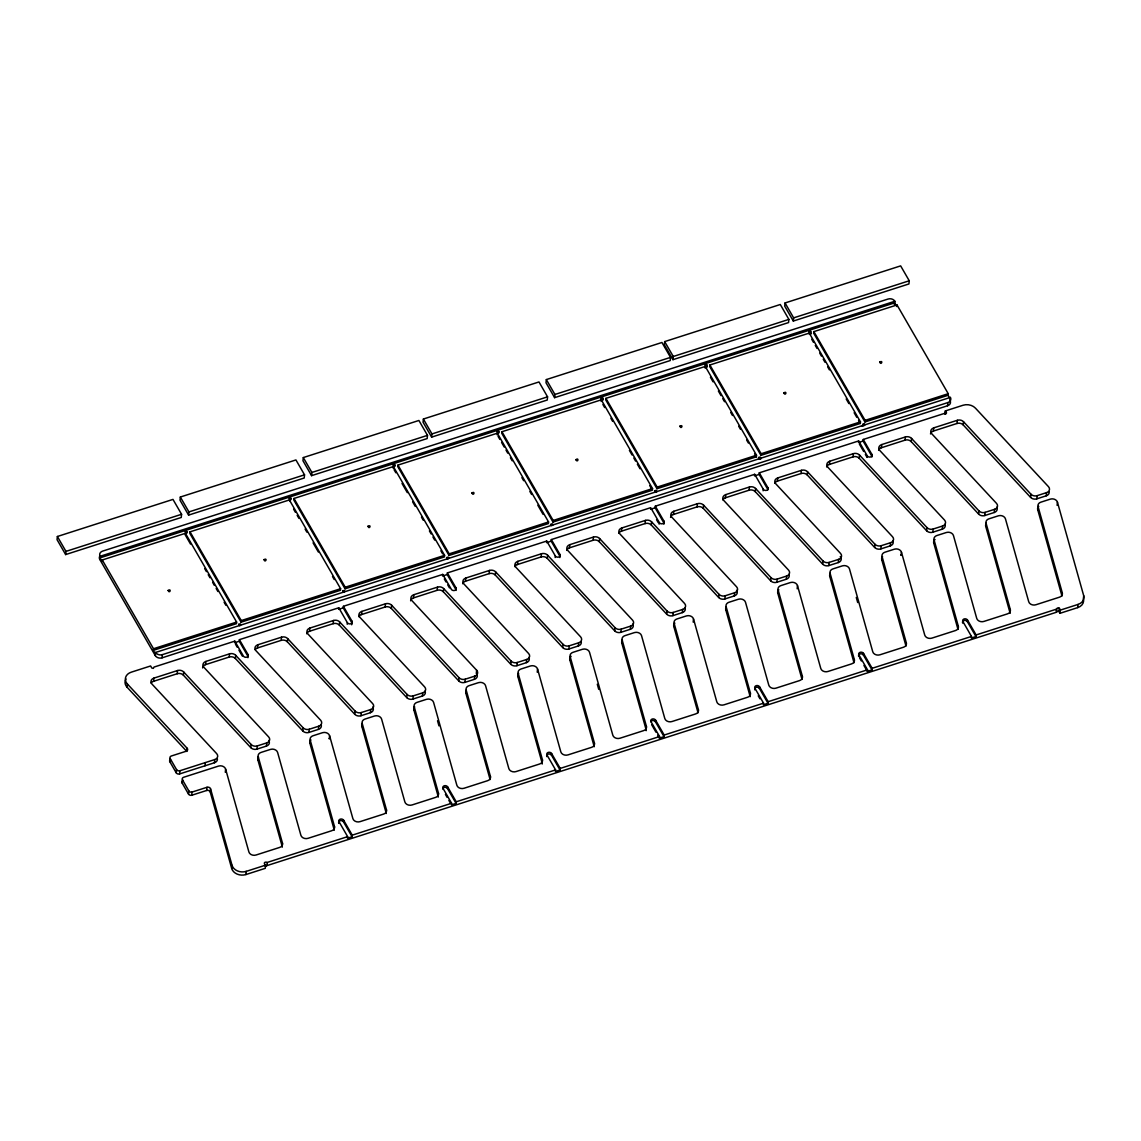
<?xml version="1.0" encoding="UTF-8"?>
<svg xmlns="http://www.w3.org/2000/svg" width="1141" height="1141" viewBox="0 0 1141 1141"><rect width="100%" height="100%" fill="white"/><g stroke="black" fill="none" stroke-linecap="round" stroke-linejoin="round"><path stroke-width="1.5" d="M155.304 655.619L155.632 652.438L950.367 397.396L950.039 400.577A5.092 3.965 5.8 0 1 947.558 405.754L162.065 657.829A5.092 3.965 5.8 0 1 155.304 655.619L99.809 559.475L100.137 556.295A5.092 3.965 5.8 0 1 102.619 551.117L888.112 299.028A5.092 3.965 5.9 0 1 894.858 301.253L894.544 304.433M155.476 654.035L153.336 650.341L236.472 623.656L236.629 622.073L185.398 533.318L102.262 559.989L102.105 561.572L99.966 557.878L894.701 302.836L896.84 306.53L896.997 304.947L813.875 331.617L813.704 333.215L864.949 421.97L948.071 395.299L948.228 393.702L896.997 304.947M127.407 684.029L187.153 748.268L186.824 751.448L127.079 687.224L127.407 684.029A10.198 7.93 5.8 0 1 131.258 672.177L150.598 665.973L151.839 668.055L153.35 668.369L153.978 667.086L234.789 641.142L243.39 656.032A2.553 1.982 5.8 0 0 246.77 657.145A2.553 1.982 5.8 0 0 248.011 654.549L239.41 639.659L338.777 607.782L347.363 622.672L347.206 624.255M153.336 650.341L153.507 648.744L102.262 559.989M151.111 683.117A5.092 3.965 5.8 0 1 153.579 681.305L153.892 678.125L177.525 670.537A5.092 3.965 5.8 0 1 183.715 672.006L251.106 744.46A5.092 3.965 5.8 0 0 257.31 745.914L266.752 742.891A5.092 3.965 5.8 0 0 268.677 736.958L203.954 667.371A5.092 3.965 5.8 0 1 205.879 661.438L229.512 653.864A5.092 3.965 5.8 0 1 235.702 655.319L303.107 727.773A5.092 3.965 5.8 0 0 309.297 729.242L318.738 726.204A5.092 3.965 5.8 0 0 320.678 720.271L255.941 650.684A5.092 3.965 5.8 0 1 257.866 644.765L281.499 637.177A5.092 3.965 5.8 0 1 287.689 638.632L355.093 711.085A5.092 3.965 5.8 0 0 361.283 712.555L370.739 709.517A5.092 3.965 5.8 0 0 372.665 703.598L307.927 633.997A5.092 3.965 5.8 0 1 309.867 628.078L333.486 620.49A5.092 3.965 5.8 0 1 339.69 621.959L407.08 694.413A5.092 3.965 5.8 0 0 413.27 695.867L422.726 692.829A5.092 3.965 5.8 0 0 424.652 686.911L359.914 617.324A5.092 3.965 5.8 0 1 361.854 611.391L385.473 603.803A5.092 3.965 5.8 0 1 391.677 605.272L459.067 677.725A5.092 3.965 5.8 0 0 465.257 679.18L474.713 676.157A5.092 3.965 5.8 0 0 476.638 670.223L411.915 600.637A5.092 3.965 5.8 0 1 413.841 594.703L437.474 587.13A5.092 3.965 5.8 0 1 443.664 588.585L511.054 661.038A5.092 3.965 5.8 0 0 517.244 662.493L526.7 659.469A5.092 3.965 5.8 0 0 528.625 653.536L463.902 583.95A5.092 3.965 5.8 0 1 465.828 578.031L489.46 570.443A5.092 3.965 5.8 0 1 495.65 571.898L563.041 644.351A5.092 3.965 5.8 0 0 569.231 645.82L578.687 642.782A5.092 3.965 5.8 0 0 580.612 636.849L515.889 567.262A5.092 3.965 5.8 0 1 517.814 561.343L541.447 553.756A5.092 3.965 5.8 0 1 547.637 555.225L615.028 627.678A5.092 3.965 5.8 0 0 621.217 629.133L630.673 626.095A5.092 3.965 5.8 0 0 632.599 620.176L567.876 550.59A5.092 3.965 5.8 0 1 569.801 544.656L593.434 537.069A5.092 3.965 5.8 0 1 599.624 538.538L667.014 610.991A5.092 3.965 5.8 0 0 673.204 612.446L682.66 609.422A5.092 3.965 5.8 0 0 684.586 603.489L619.863 533.902A5.092 3.965 5.8 0 1 621.788 527.969L645.421 520.396A5.092 3.965 5.8 0 1 651.611 521.851L719.001 594.304A5.092 3.965 5.8 0 0 725.191 595.773L734.647 592.735A5.092 3.965 5.8 0 0 736.573 586.802L671.849 517.215A5.092 3.965 5.8 0 1 673.775 511.296L697.408 503.709A5.092 3.965 5.8 0 1 703.598 505.163L770.988 577.617A5.092 3.965 5.8 0 0 777.192 579.086L786.634 576.048A5.092 3.965 5.8 0 0 788.574 570.129L723.836 500.528A5.092 3.965 5.8 0 1 725.762 494.609L749.395 487.022A5.092 3.965 5.8 0 1 755.584 488.491L822.989 560.944A5.092 3.965 5.8 0 0 829.179 562.399L838.621 559.361A5.092 3.965 5.8 0 0 840.56 553.442L775.823 483.855A5.092 3.965 5.8 0 1 777.748 477.922L801.381 470.334A5.092 3.965 5.8 0 1 807.571 471.804L874.976 544.257A5.092 3.965 5.8 0 0 881.166 545.712L890.622 542.688A5.092 3.965 5.8 0 0 892.547 536.755L827.81 467.168A5.092 3.965 5.8 0 1 829.749 461.235L853.368 453.662A5.092 3.965 5.8 0 1 859.572 455.116L926.963 527.57A5.092 3.965 5.8 0 0 933.153 529.039L942.609 526.001A5.092 3.965 5.8 0 0 944.534 520.068L879.797 450.481A5.092 3.965 5.8 0 1 881.736 444.562L905.355 436.974A5.092 3.965 5.8 0 1 911.559 438.429L978.949 510.883A5.092 3.965 5.8 0 0 985.139 512.352L994.595 509.314A5.092 3.965 5.8 0 0 996.521 503.381L931.798 433.794A5.092 3.965 5.8 0 1 933.723 427.875L957.356 420.287A5.092 3.965 5.8 0 1 963.546 421.756L1030.936 494.196A5.092 3.965 5.8 0 0 1037.126 495.665L1046.582 492.627A5.092 3.965 5.8 0 0 1048.508 486.708L975.455 408.164A10.198 7.93 5.8 0 0 963.075 405.24L945.333 410.931C942.937 416.223 948.913 413.655 945.333 410.931M162.065 657.829L162.379 654.649L947.871 402.573A5.092 3.965 5.8 0 0 950.367 397.396M185.398 533.318L185.241 534.901L190.533 544.086M190.019 531.834L189.848 533.418L241.093 622.187L340.446 590.296L340.603 588.713L289.372 499.943L190.019 531.834L241.25 620.59L241.093 622.187M153.579 681.305L177.197 673.732L177.525 670.537M217.346 758.665A5.092 3.965 5.8 0 1 214.451 762.758L179.622 773.926A2.553 1.982 5.8 0 1 176.242 772.828L169.852 761.746L170.166 758.565A2.553 1.982 5.8 0 1 171.221 756.041L186.183 751.234A2.553 1.982 5.8 0 0 187.153 748.268M268.648 740.48A5.092 3.965 5.8 0 1 266.438 746.071L256.982 749.109A5.092 3.965 5.8 0 1 250.792 747.64L183.401 675.187L183.715 672.006M176.242 772.828L176.57 769.633L170.166 758.565M179.622 773.926L179.936 770.745L214.765 759.564A5.092 3.965 5.8 0 0 216.69 753.645L151.967 684.058A5.092 3.965 5.8 0 1 153.892 678.125M266.495 865.762C269.989 860.599 261.218 861.441 265.568 865.163L265.254 868.344L245.914 874.548A10.198 7.93 5.8 0 1 231.709 868.486L210.229 791.982A2.553 1.982 5.8 0 0 206.678 790.471L191.702 795.263A2.553 1.982 5.8 0 1 188.522 794.107L182.132 783.026L182.46 779.845A2.553 1.982 5.8 0 1 183.701 777.249L218.53 766.082A5.092 3.965 5.8 0 1 225.618 769.105L248.909 851.999A5.092 3.965 5.8 0 0 256.012 855.023L279.631 847.435A5.092 3.965 5.8 0 0 282.469 843.085L258.223 756.783A5.092 3.965 5.8 0 1 261.061 752.418L270.517 749.395A5.092 3.965 5.8 0 1 277.605 752.418L300.896 835.312A5.092 3.965 5.8 0 0 307.999 838.335L331.617 830.762A5.092 3.965 5.8 0 0 334.456 826.398L310.209 740.095A5.092 3.965 5.8 0 1 313.048 735.745L322.504 732.707A5.092 3.965 5.8 0 1 329.592 735.731L352.883 818.625A5.092 3.965 5.8 0 0 359.986 821.663L383.618 814.075A5.092 3.965 5.8 0 0 386.442 809.711L362.196 723.408A5.092 3.965 5.8 0 1 365.034 719.058L374.49 716.02A5.092 3.965 5.8 0 1 381.593 719.058L404.87 801.938A5.092 3.965 5.8 0 0 411.972 804.976L435.605 797.388A5.092 3.965 5.8 0 0 438.429 793.038L414.197 706.735A5.092 3.965 5.8 0 1 417.021 702.371L426.477 699.333A5.092 3.965 5.8 0 1 433.58 702.371L456.856 785.265A5.092 3.965 5.8 0 0 463.959 788.288L487.592 780.701A5.092 3.965 5.8 0 0 490.416 776.351L466.184 690.048A5.092 3.965 5.8 0 1 469.008 685.684L478.464 682.66A5.092 3.965 5.8 0 1 485.567 685.684L508.843 768.578A5.092 3.965 5.8 0 0 515.946 771.601L539.579 764.014A5.092 3.965 5.8 0 0 542.403 759.664L518.171 673.361A5.092 3.965 5.8 0 1 520.995 669.011L530.451 665.973A5.092 3.965 5.8 0 1 537.554 668.997L560.83 751.89A5.092 3.965 5.8 0 0 567.933 754.914L591.566 747.341A5.092 3.965 5.8 0 0 594.404 742.976L570.158 656.674A5.092 3.965 5.8 0 1 572.996 652.324L582.438 649.286A5.092 3.965 5.8 0 1 589.54 652.324L612.817 735.203A5.092 3.965 5.8 0 0 619.92 738.241L643.553 730.654A5.092 3.965 5.8 0 0 646.391 726.289L622.145 640.001A5.092 3.965 5.8 0 1 624.983 635.637L634.425 632.599A5.092 3.965 5.8 0 1 641.527 635.637L664.804 718.516A5.092 3.965 5.8 0 0 671.906 721.554L695.539 713.966A5.092 3.965 5.8 0 0 698.378 709.616L674.131 623.314A5.092 3.965 5.8 0 1 676.97 618.95L686.411 615.926A5.092 3.965 5.8 0 1 693.514 618.95L716.805 701.843A5.092 3.965 5.8 0 0 723.893 704.867L747.526 697.279A5.092 3.965 5.8 0 0 750.364 692.929L726.118 606.627A5.092 3.965 5.8 0 1 728.956 602.277L738.398 599.239A5.092 3.965 5.8 0 1 745.501 602.263L768.792 685.156A5.092 3.965 5.8 0 0 775.88 688.18L799.513 680.606A5.092 3.965 5.8 0 0 802.351 676.242L778.105 589.94A5.092 3.965 5.8 0 1 780.943 585.59L790.399 582.552A5.092 3.965 5.8 0 1 797.488 585.59L820.778 668.469A5.092 3.965 5.8 0 0 827.867 671.507L851.5 663.919A5.092 3.965 5.8 0 0 854.338 659.555L830.092 573.253A5.092 3.965 5.8 0 1 832.93 568.903L842.386 565.865A5.092 3.965 5.8 0 1 849.475 568.903L872.765 651.782A5.092 3.965 5.8 0 0 879.854 654.82L903.487 647.232A5.092 3.965 5.8 0 0 906.325 642.882L882.079 556.58A5.092 3.965 5.8 0 1 884.917 552.215L894.373 549.192A5.092 3.965 5.8 0 1 901.461 552.215L924.752 635.109A5.092 3.965 5.8 0 0 931.855 638.133L955.473 630.545A5.092 3.965 5.8 0 0 958.312 626.195L934.065 539.893A5.092 3.965 5.8 0 1 936.904 535.528L946.36 532.505A5.092 3.965 5.8 0 1 953.448 535.528L976.739 618.422A5.092 3.965 5.8 0 0 983.842 621.446L1007.46 613.872A5.092 3.965 5.8 0 0 1010.298 609.508L986.066 523.206A5.092 3.965 5.8 0 1 988.89 518.855L998.346 515.818A5.092 3.965 5.8 0 1 1005.449 518.855L1028.726 601.735A5.092 3.965 5.8 0 0 1035.828 604.773L1059.461 597.185A5.092 3.965 5.8 0 0 1062.285 592.821L1038.053 506.533A5.092 3.965 5.8 0 1 1040.877 502.168L1050.333 499.13A5.092 3.965 5.8 0 1 1057.436 502.168L1083.708 595.716L1083.38 598.897A10.198 7.93 5.8 0 1 1077.717 607.611L1059.989 613.302L1058.734 611.234L1057.236 610.906L1056.609 612.189L266.495 865.762L264.298 865.506M188.522 794.107L188.85 790.927L182.46 779.845M191.702 795.263L192.016 792.082L206.992 787.29A2.553 1.982 5.8 0 1 210.543 788.802L232.037 865.306L231.709 868.486M202.613 667.927A5.092 3.965 5.8 0 1 205.565 664.633L205.879 661.438M204.995 765.782L205.309 762.602M206.678 790.471L206.992 787.29M210.229 791.982L210.543 788.802M214.451 762.758L214.765 759.564M205.565 664.633L229.198 657.045L229.512 653.864M234.789 641.142L234.632 642.74L239.253 641.256L239.41 639.659M321.22 724.906A5.092 3.965 5.8 0 1 318.425 729.384L308.969 732.422A5.092 3.965 5.8 0 1 302.779 730.953L235.388 658.5L235.702 655.319M225.305 772.286L225.618 769.105M247.925 657.672A2.553 1.982 5.8 0 0 247.854 656.146L248.011 654.549M255.085 649.742A5.092 3.965 5.8 0 1 257.552 647.945L257.866 644.765M250.792 747.64L251.106 744.46M256.982 749.109L257.31 745.914M245.914 874.548L246.228 871.367L265.568 865.163M282.269 847.164A5.092 3.965 5.8 0 0 282.141 846.265L257.909 759.963L258.223 756.783M289.372 499.943L289.785 501.355M266.438 746.071L266.752 742.891M293.993 498.46L293.836 500.058L345.067 588.813L444.42 556.922L444.591 555.339L393.345 466.569L293.993 498.46L345.224 587.23L345.067 588.813M257.552 647.945L281.185 640.358L281.499 637.177M372.622 707.106A5.092 3.965 5.8 0 1 370.411 712.697L360.955 715.735A5.092 3.965 5.8 0 1 354.765 714.28L287.375 641.827L287.689 638.632M282.141 846.265L282.469 843.085M306.729 633.783A5.092 3.965 5.8 0 1 309.539 631.258L309.867 628.078M302.779 730.953L303.107 727.773M308.969 732.422L309.297 729.242M334.242 830.177A5.092 3.965 5.8 0 0 334.128 829.578L309.896 743.276L310.209 740.095M318.425 729.384L318.738 726.204M309.539 631.258L333.172 623.671L333.486 620.49M338.777 607.782L338.606 609.365L343.227 607.882L343.398 606.299L442.751 574.408L451.337 589.298A2.553 1.982 5.8 0 0 454.717 590.41A2.553 1.982 5.8 0 0 455.958 587.815L447.372 572.925L546.724 541.048L555.325 555.938L555.154 557.521M425.051 691.161A5.092 3.965 5.8 0 1 422.398 696.024L412.942 699.048A5.092 3.965 5.8 0 1 406.752 697.593L339.362 625.14L339.69 621.959M329.592 735.731L329.278 738.926A5.092 3.965 5.8 0 0 329.136 738.541M351.599 624.755A2.553 1.982 5.8 0 0 351.827 622.772L351.984 621.189L343.398 606.299M334.128 829.578L334.456 826.398M339.048 821.748L338.877 823.346A2.553 1.982 5.8 0 1 340.118 820.75A2.553 1.982 5.8 0 1 343.498 821.862L352.098 836.752L347.477 838.221L347.634 836.638L339.048 821.748A2.553 1.982 5.8 0 1 340.289 819.152A2.553 1.982 5.8 0 1 343.655 820.265L352.255 835.155L352.098 836.752M358.873 616.739A5.092 3.965 5.8 0 1 361.526 614.571L361.854 611.391M343.498 821.862L343.655 820.265M354.765 714.28L355.093 711.085M360.955 715.735L361.283 712.555M386.228 813.49A5.092 3.965 5.8 0 0 386.129 812.905L361.882 726.603L362.196 723.408M393.189 468.167L393.345 466.569M370.411 712.697L370.739 709.517M397.967 465.1L397.81 466.683L449.041 555.439L548.393 523.562L548.564 521.965L497.319 433.209L397.967 465.1L449.197 553.856L449.041 555.439M361.526 614.571L385.159 606.998L385.473 603.803M476.596 673.746A5.092 3.965 5.8 0 1 474.385 679.337L464.929 682.375A5.092 3.965 5.8 0 1 458.739 680.906L391.349 608.453L391.677 605.272M386.129 812.905L386.442 809.711M410.617 600.808A5.092 3.965 5.8 0 1 413.513 597.898L413.841 594.703M406.752 697.593L407.08 694.413M412.942 699.048L413.27 695.867M438.23 797.117A5.092 3.965 5.8 0 0 438.115 796.218L413.869 709.916L414.197 706.735M422.398 696.024L422.726 692.829M413.513 597.898L437.146 590.311L437.474 587.13M442.751 574.408L442.594 576.005L447.201 574.522L447.372 572.925M528.825 657.416A5.092 3.965 5.8 0 1 526.372 662.65L516.916 665.688A5.092 3.965 5.8 0 1 510.726 664.219L443.336 591.765L443.664 588.585M456.029 590.439A2.553 1.982 5.8 0 0 455.801 589.412L455.958 587.815M438.115 796.218L438.429 793.038M462.704 583.736A5.092 3.965 5.8 0 1 465.499 581.211L465.828 578.031M456.072 803.378L447.472 788.488L447.643 786.891A2.553 1.982 5.8 0 0 444.263 785.792A2.553 1.982 5.8 0 0 443.022 788.374L451.608 803.264L451.451 804.861L456.072 803.378L456.229 801.781L447.643 786.891M458.739 680.906L459.067 677.725M464.929 682.375L465.257 679.18M490.416 776.351L490.102 779.531L465.856 693.229L466.184 690.048M497.162 434.792L497.319 433.209M474.385 679.337L474.713 676.157M476.31 673.404L476.638 670.223M501.94 431.726L501.783 433.309L553.014 522.079L652.367 490.188L652.538 488.59L601.293 399.835L501.94 431.726L553.171 520.481L553.014 522.079M465.499 581.211L489.132 573.623L489.46 570.443M581.254 641.87A5.092 3.965 5.8 0 1 578.359 645.963L568.903 649.001A5.092 3.965 5.8 0 1 562.713 647.546L495.322 575.093L495.65 571.898M514.833 566.678A5.092 3.965 5.8 0 1 517.486 564.524L517.814 561.343M510.726 664.219L511.054 661.038M516.916 665.688L517.244 662.493M542.189 764.042A5.092 3.965 5.8 0 0 542.089 762.844L517.843 676.542L518.171 673.361M526.372 662.65L526.7 659.469M517.486 564.524L541.119 556.936L541.447 553.756M546.724 541.048L546.568 542.631L551.189 541.148L551.345 539.565L650.698 507.674L659.298 522.564L659.141 524.161M632.799 624.056A5.092 3.965 5.8 0 1 630.345 629.29L620.904 632.314A5.092 3.965 5.8 0 1 614.699 630.859L547.309 558.405L547.637 555.225M537.226 672.192L537.554 668.997M559.86 557.564A2.553 1.982 5.8 0 0 559.775 556.038L559.931 554.455L551.345 539.565M542.089 762.844L542.403 759.664M546.839 756.597L546.995 755.014A2.553 1.982 5.8 0 1 548.236 752.418A2.553 1.982 5.8 0 1 551.616 753.531L560.202 768.421L560.046 770.004L555.425 771.487L555.596 769.904L546.995 755.014M566.678 550.376A5.092 3.965 5.8 0 1 569.473 547.837L569.801 544.656M560.046 770.004L551.445 755.128L551.616 753.531M562.713 647.546L563.041 644.351M568.903 649.001L569.231 645.82M594.19 746.756A5.092 3.965 5.8 0 0 594.076 746.157L569.83 659.869L570.158 656.674M601.136 401.432L601.293 399.835M578.359 645.963L578.687 642.782M605.914 398.352L605.757 399.949L656.988 488.705L756.355 456.828L756.512 455.23L705.281 366.461L605.914 398.352L657.159 487.107L656.988 488.705M569.473 547.837L593.106 540.264L593.434 537.069M685.142 608.124A5.092 3.965 5.8 0 1 682.332 612.603L672.89 615.641A5.092 3.965 5.8 0 1 666.701 614.172L599.296 541.718L599.624 538.538M594.076 746.157L594.404 742.976M618.807 533.318A5.092 3.965 5.8 0 1 621.46 531.164L621.788 527.969M614.699 630.859L615.028 627.678M620.904 632.314L621.217 629.133M646.163 730.682A5.092 3.965 5.8 0 0 646.063 729.484L621.816 643.182L622.145 640.001M630.345 629.29L630.673 626.095M621.46 531.164L645.093 523.576L645.421 520.396M736.544 590.325A5.092 3.965 5.8 0 1 734.333 595.916L724.877 598.954A5.092 3.965 5.8 0 1 718.687 597.485L651.283 525.031L651.611 521.851M663.834 524.204A2.553 1.982 5.8 0 0 663.748 522.678L655.162 507.788L655.319 506.19L754.672 474.314L763.272 489.204L763.115 490.787M663.748 522.678L663.919 521.08L655.319 506.19M646.063 729.484L646.391 726.289M670.551 517.386A5.092 3.965 5.8 0 1 673.461 514.477L673.775 511.296M664.019 736.644L655.433 721.754L655.59 720.156A2.553 1.982 5.8 0 0 652.21 719.058A2.553 1.982 5.8 0 0 650.969 721.64L659.569 736.53L659.398 738.127L664.019 736.644L664.19 735.046L655.59 720.156M666.701 614.172L667.014 610.991M672.89 615.641L673.204 612.446M698.378 709.616L698.05 712.797L673.803 626.495L674.131 623.314M705.109 368.058L705.281 366.461M682.332 612.603L682.66 609.422M709.887 364.992L709.731 366.575L760.961 455.345L860.328 423.454L860.485 421.856L809.254 333.101L709.887 364.992L761.133 453.747L760.961 455.345M673.461 514.477L697.08 506.889L697.408 503.709M788.959 574.365A5.092 3.965 5.8 0 1 786.32 579.229L776.864 582.267A5.092 3.965 5.8 0 1 770.674 580.812L703.284 508.358L703.598 505.163M693.186 622.13L693.514 618.95M722.781 499.943A5.092 3.965 5.8 0 1 725.448 497.79L725.762 494.609M718.687 597.485L719.001 594.304M724.877 598.954L725.191 595.773M750.15 696.709A5.092 3.965 5.8 0 0 750.036 696.11L725.79 609.807L726.118 606.627M734.333 595.916L734.647 592.735M725.448 497.79L749.081 490.202L749.395 487.022M754.672 474.314L754.515 475.897L759.136 474.414L759.293 472.83L858.66 440.939L867.246 455.83L867.089 457.427L865.363 454.446M840.232 556.623A5.092 3.965 5.8 0 1 838.307 562.556L828.851 565.579A5.092 3.965 5.8 0 1 822.661 564.125L755.271 491.671L755.584 488.491M767.922 489.817A2.553 1.982 5.8 0 0 767.736 489.304L767.893 487.72L759.293 472.83M750.036 696.11L750.364 692.929M754.786 689.863L754.943 688.28A2.553 1.982 5.8 0 1 756.183 685.684A2.553 1.982 5.8 0 1 759.564 686.796L768.164 701.686L767.993 703.27L763.386 704.753L763.543 703.17L754.943 688.28M774.782 483.271A5.092 3.965 5.8 0 1 777.435 481.103L777.748 477.922M767.993 703.27L759.407 688.38L759.564 686.796M770.674 580.812L770.988 577.617M776.864 582.267L777.192 579.086M802.351 676.242L802.023 679.423L777.777 593.135L778.105 589.94M786.32 579.229L786.634 576.048M777.435 481.103L801.068 473.529L801.381 470.334M892.747 540.634A5.092 3.965 5.8 0 1 890.294 545.869L880.838 548.907A5.092 3.965 5.8 0 1 874.648 547.438L807.258 474.984L807.571 471.804M797.174 588.77L797.488 585.59M826.612 466.954A5.092 3.965 5.8 0 1 829.421 464.43L829.749 461.235M822.661 564.125L822.989 560.944M828.851 565.579L829.179 562.399M854.338 659.555L854.01 662.75L829.778 576.447L830.092 573.253M838.307 562.556L838.621 559.361M829.421 464.43L853.054 456.842L853.368 453.662M858.66 440.939L858.488 442.537L863.109 441.054L863.266 439.456L944.092 413.527L945.133 414.14M944.933 524.318A5.092 3.965 5.8 0 1 942.281 529.182L932.825 532.219A5.092 3.965 5.8 0 1 926.635 530.75L859.244 458.297L859.572 455.116M864.949 421.97L865.106 420.373L813.875 331.617M871.924 456.97A2.553 1.982 5.8 0 0 871.71 455.944L871.867 454.346L863.266 439.456M863.922 665.431L867.36 671.393L871.981 669.91L872.138 668.312L863.537 653.422A2.553 1.982 5.8 0 0 860.171 652.324A2.553 1.982 5.8 0 0 858.916 654.905L858.759 656.503A2.553 1.982 5.8 0 1 858.56 656.004M878.599 450.267A5.092 3.965 5.8 0 1 881.408 447.743L881.736 444.562M871.981 669.91L863.38 655.02L863.537 653.422M874.648 547.438L874.976 544.257M867.36 671.393L867.517 669.796L858.916 654.905M880.838 548.907L881.166 545.712M906.325 642.882L905.997 646.063L881.765 559.76L882.079 556.58M890.294 545.869L890.622 542.688M881.408 447.743L905.041 440.155L905.355 436.974M996.721 507.26A5.092 3.965 5.8 0 1 994.267 512.494L984.811 515.532A5.092 3.965 5.8 0 1 978.621 514.063L911.231 441.624L911.559 438.429M901.148 555.396L901.461 552.215M930.5 433.965A5.092 3.965 5.8 0 1 933.395 431.056L933.723 427.875M926.635 530.75L926.963 527.57M932.825 532.219L933.153 529.039M947.558 405.754L947.871 402.573M958.312 626.195L957.984 629.376L933.752 543.073L934.065 539.893M942.281 529.182L942.609 526.001M933.395 431.056L957.028 423.468L957.356 420.287M1049.149 491.728A5.092 3.965 5.8 0 1 1046.254 495.807L1036.798 498.845A5.092 3.965 5.8 0 1 1030.608 497.39L963.218 424.937L963.546 421.756M962.904 621.545L962.733 623.129A2.553 1.982 5.8 0 1 963.974 620.547A2.553 1.982 5.8 0 1 967.354 621.645L975.954 636.535L971.333 638.019L971.49 636.436L962.904 621.545A2.553 1.982 5.8 0 1 964.145 618.95A2.553 1.982 5.8 0 1 967.511 620.062L976.111 634.952L975.954 636.535M967.354 621.645L967.511 620.062M978.621 514.063L978.949 510.883M984.811 515.532L985.139 512.352M1010.085 613.288A5.092 3.965 5.8 0 0 1009.985 612.688L985.738 526.4L986.066 523.206M994.267 512.494L994.595 509.314M1009.985 612.688L1010.298 609.508M1030.608 497.39L1030.936 494.196M1036.798 498.845L1037.126 495.665M1062.285 592.821L1061.971 596.016L1037.725 509.713L1038.053 506.533M1046.254 495.807L1046.582 492.627M1057.108 505.349L1057.436 502.168M1056.609 612.189C1054.74 608.552 1059.319 605.472 1060.303 610.121L1059.989 613.302M1058.919 611.448L1059.247 608.267M1077.717 607.611L1078.045 604.43A10.198 7.93 5.8 0 0 1083.708 595.716M57.378 536.498L57.05 539.679L65.65 554.569L181.248 517.472L181.576 514.291L172.976 499.401L57.378 536.498L65.964 551.388L65.65 554.569M180.335 497.034L180.007 500.214L188.607 515.104L304.205 478.008L304.533 474.827L295.933 459.937L180.335 497.034L188.935 511.924L188.607 515.104M303.306 457.57L302.978 460.75L311.564 475.654L427.176 438.558L427.49 435.363L418.904 420.473L303.306 457.57L311.892 472.46L311.564 475.654M423.382 419.032L423.054 422.227L431.64 437.117L547.252 400.02L547.566 396.84L538.98 381.95L423.382 419.032L431.968 433.937L431.64 437.117M546.339 379.582L546.011 382.763L554.612 397.653L670.209 360.556L670.537 357.375L661.937 342.485L546.339 379.582L554.925 394.472L554.612 397.653M664.675 341.601L664.362 344.782L672.948 359.672L788.559 322.575L788.873 319.394L780.287 304.504L664.675 341.601L673.276 356.491L672.948 359.672M785.051 302.964L784.723 306.159L793.323 321.049L908.921 283.952L909.249 280.772L900.648 265.882L785.051 302.964L793.637 317.868L793.323 321.049M704.924 366.917L705.979 366.076L707.449 366.946M864.892 424.951C864.707 421.485 860.214 425.778 864.236 425.479M758.366 459.124L760.719 459.153M601.179 399.821L603.19 399.835M552.586 525.459C554.54 522.535 547.965 524.218 551.659 525.644M654.549 492.27L656.56 492.284M65.964 551.388L181.576 514.291M188.935 511.924L304.533 474.827M311.892 472.46L427.49 435.363M431.968 433.937L547.566 396.84M554.925 394.472L670.537 357.375M673.276 356.491L788.873 319.394M793.637 317.868L909.249 280.772M100.137 556.295L894.858 301.253M153.507 648.744L236.629 622.073M241.25 620.59L340.603 588.713M345.224 587.23L444.591 555.339M449.197 553.856L548.564 521.965M553.171 520.481L652.538 488.59M657.159 487.107L756.512 455.23M761.133 453.747L860.485 421.856M865.106 420.373L948.228 393.702M650.541 509.271L655.162 507.788M266.823 862.567L347.634 836.638M352.255 835.155L451.608 803.264M456.229 801.781L555.596 769.904M560.202 768.421L659.569 736.53M664.19 735.046L763.543 703.17M768.164 701.686L867.517 669.796M872.138 668.312L971.49 636.436M976.111 634.952L1056.937 609.009M1060.303 610.121L1078.045 604.43M864.265 425.365L862.282 426.263M948.071 395.299L950.196 398.993M811.736 339.276L813.504 342.343M815.273 345.409L817.042 348.461M819.694 353.054L821.463 356.12M823.217 359.173L824.986 362.239M827.639 366.832L829.407 369.884M846.194 398.965L848.847 403.557M854.138 412.742L856.791 417.335M858.56 420.387L860.328 423.454M863.109 441.054L871.71 455.944M859.358 444.02L863.651 451.465M710.415 377.243L713.068 381.836M718.359 391.021L721.012 395.613M722.781 398.665L724.549 401.732M730.725 412.443L732.493 415.495M738.683 426.221L740.452 429.273M746.628 439.984L748.396 443.05M754.586 453.761L756.355 456.828M759.136 474.414L767.736 489.304M859.615 657.986L861.341 660.967M602.904 404.485L604.673 407.551M610.849 418.262L612.617 421.329M629.404 450.395L632.057 454.988M633.825 458.054L635.594 461.107M637.348 464.173L640.001 468.766M649.728 485.595L651.482 488.662M656.56 519.697L658.271 522.664M758.223 695.825L759.949 698.805M498.046 436.333L499.815 439.385M501.584 442.451L504.236 447.044M505.991 450.096L507.759 453.162M510.412 457.755L512.181 460.807M521.893 477.651L523.662 480.703M529.852 491.414L531.62 494.481M537.796 505.192L543.102 514.377M551.189 541.148L559.775 556.038M651.668 724.72L655.961 732.165M657.687 735.146L659.398 738.127M394.073 469.693L395.841 472.759M402.017 483.47L407.323 492.655M412.628 501.84L415.267 506.419M421.457 517.144L423.225 520.196M429.401 530.907L431.17 533.974M432.938 537.026L434.707 540.092M440.882 550.803L442.651 553.87M447.201 574.522L455.801 589.412M444.305 578.986L446.031 581.953M447.743 584.934L449.468 587.915M293.622 509.186L295.391 512.252M297.159 515.304L298.928 518.371M305.118 529.082L306.872 532.148M313.062 542.859L318.368 552.044M332.502 576.519L334.27 579.585M343.227 607.882L351.827 622.772M445.432 794.436L447.158 797.416M448.869 800.397L450.595 803.378M204.667 568.575L206.435 571.627M208.204 574.693L209.973 577.76M212.625 582.338L214.38 585.404M216.148 588.471L217.917 591.523M224.107 602.234L225.875 605.3M239.253 641.256L247.854 656.146M235.488 644.223L237.214 647.204M238.925 650.185L242.363 656.132M856.278 597.456L857.704 602.534M597.299 684.258L598.725 689.335M437.531 720.784L438.957 725.847M811.436 333.814L809.925 332.716L808.926 333.842M881.765 559.76A5.092 3.965 5.8 0 1 882.563 556.651M829.778 576.447A5.092 3.965 5.8 0 1 830.02 574.108M858.531 655.476A2.553 1.982 5.8 0 1 863.38 655.02M1037.725 509.713A5.092 3.965 5.8 0 1 1038.752 506.376M246.228 871.367A10.198 7.93 5.8 0 1 232.037 865.306M754.714 688.351A2.553 1.982 5.8 0 1 759.407 688.38M650.727 721.711A2.553 1.982 5.8 0 1 655.433 721.754M257.909 759.963A5.092 3.965 5.8 0 1 258.494 757.096M309.896 743.276A5.092 3.965 5.8 0 1 310.923 739.938M361.882 726.603A5.092 3.965 5.8 0 1 362.282 723.993M413.869 709.916A5.092 3.965 5.8 0 1 414.668 706.807M465.856 693.229A5.092 3.965 5.8 0 1 466.113 690.89M517.843 676.542A5.092 3.965 5.8 0 1 518.642 673.432M569.83 659.869A5.092 3.965 5.8 0 1 571.113 656.317M621.816 643.182A5.092 3.965 5.8 0 1 622.415 640.315M673.803 626.495A5.092 3.965 5.8 0 1 674.844 623.157M725.79 609.807A5.092 3.965 5.8 0 1 726.204 607.197M777.777 593.135A5.092 3.965 5.8 0 1 778.818 589.783M900.834 554.64A5.092 3.965 5.8 0 1 901.005 555.011M933.752 543.073A5.092 3.965 5.8 0 1 933.866 541.005M934.336 540.206A5.092 3.965 5.8 0 1 935.035 539.522M985.738 526.4A5.092 3.965 5.8 0 1 986.323 523.534M182.132 783.026A2.553 1.982 5.8 0 1 183.173 780.501M546.639 756.098A2.553 1.982 5.8 0 1 551.445 755.128M442.637 788.944A2.553 1.982 5.8 0 1 447.472 788.488M192.016 792.082A2.553 1.982 5.8 0 1 188.85 790.927M749.081 490.202A5.092 3.965 5.8 0 1 755.271 491.671M801.068 473.529A5.092 3.965 5.8 0 1 807.258 474.984M767.893 487.72A2.553 1.982 5.8 0 1 766.652 490.302A2.553 1.982 5.8 0 1 763.272 489.204M871.867 454.346A2.553 1.982 5.8 0 1 870.626 456.942A2.553 1.982 5.8 0 1 867.246 455.83M351.984 621.189A2.553 1.982 5.8 0 1 350.743 623.77A2.553 1.982 5.8 0 1 347.363 622.672M559.931 554.455A2.553 1.982 5.8 0 1 558.691 557.036A2.553 1.982 5.8 0 1 555.325 555.938M663.919 521.08A2.553 1.982 5.8 0 1 662.679 523.676A2.553 1.982 5.8 0 1 659.298 522.564M127.079 687.224A10.198 7.93 5.8 0 1 126.009 678.966M177.197 673.732A5.092 3.965 5.8 0 1 183.401 675.187M229.198 657.045A5.092 3.965 5.8 0 1 235.388 658.5M281.185 640.358A5.092 3.965 5.8 0 1 287.375 641.827M333.172 623.671A5.092 3.965 5.8 0 1 339.362 625.14M385.159 606.998A5.092 3.965 5.8 0 1 391.349 608.453M437.146 590.311A5.092 3.965 5.8 0 1 443.336 591.765M489.132 573.623A5.092 3.965 5.8 0 1 495.322 575.093M541.119 556.936A5.092 3.965 5.8 0 1 547.309 558.405M593.106 540.264A5.092 3.965 5.8 0 1 599.296 541.718M645.093 523.576A5.092 3.965 5.8 0 1 651.283 525.031M697.08 506.889A5.092 3.965 5.8 0 1 703.284 508.358M853.054 456.842A5.092 3.965 5.8 0 1 859.244 458.297M905.041 440.155A5.092 3.965 5.8 0 1 911.231 441.624M957.028 423.468A5.092 3.965 5.8 0 1 963.218 424.937M169.852 761.746A2.553 1.982 5.8 0 1 170.522 759.407M179.936 770.745A2.553 1.982 5.8 0 1 176.57 769.633M162.379 654.649A5.092 3.965 5.8 0 1 155.632 652.438M99.809 559.475A5.092 3.965 5.8 0 1 99.923 555.967M893.831 303.52A5.092 3.965 5.8 0 1 894.23 303.962M575.848 459.709C577.888 463.56 579.3 456.814 575.848 459.709M783.824 392.889C785.493 396.854 787.547 390.236 783.824 392.889M471.903 492.998C473.529 496.963 475.626 490.345 471.903 492.998M168.112 590.439C169.524 594.461 171.977 587.943 168.112 590.439M809.126 331.731C810.467 335.768 813.048 329.293 809.126 331.731M185.284 531.92C186.511 535.97 189.263 529.552 185.284 531.92M238.654 624.369C239.881 628.42 242.634 622.002 238.654 624.369M289.258 498.546C290.499 502.596 293.237 496.178 289.258 498.546M342.628 591.009C343.855 595.06 346.607 588.642 342.628 591.009M367.958 526.272C369.199 530.323 371.952 523.904 367.958 526.272M393.231 465.186C394.472 469.236 397.225 462.818 393.231 465.186M446.602 557.635C447.843 561.686 450.581 555.268 446.602 557.635M497.205 431.811C498.446 435.862 501.199 429.444 497.205 431.811M601.193 398.451C602.419 402.502 605.172 396.07 601.193 398.451M654.549 490.901C655.79 494.952 658.542 488.533 654.549 490.901M679.893 426.178C681.12 430.228 683.873 423.796 679.893 426.178M705.167 365.077C706.393 369.128 709.146 362.71 705.167 365.077M758.537 457.541C759.763 461.592 762.516 455.159 758.537 457.541M879.725 362.039C880.966 366.09 883.705 359.672 879.725 362.039M263.999 559.603C265.054 563.683 268.092 557.35 263.999 559.603"/></g></svg>
